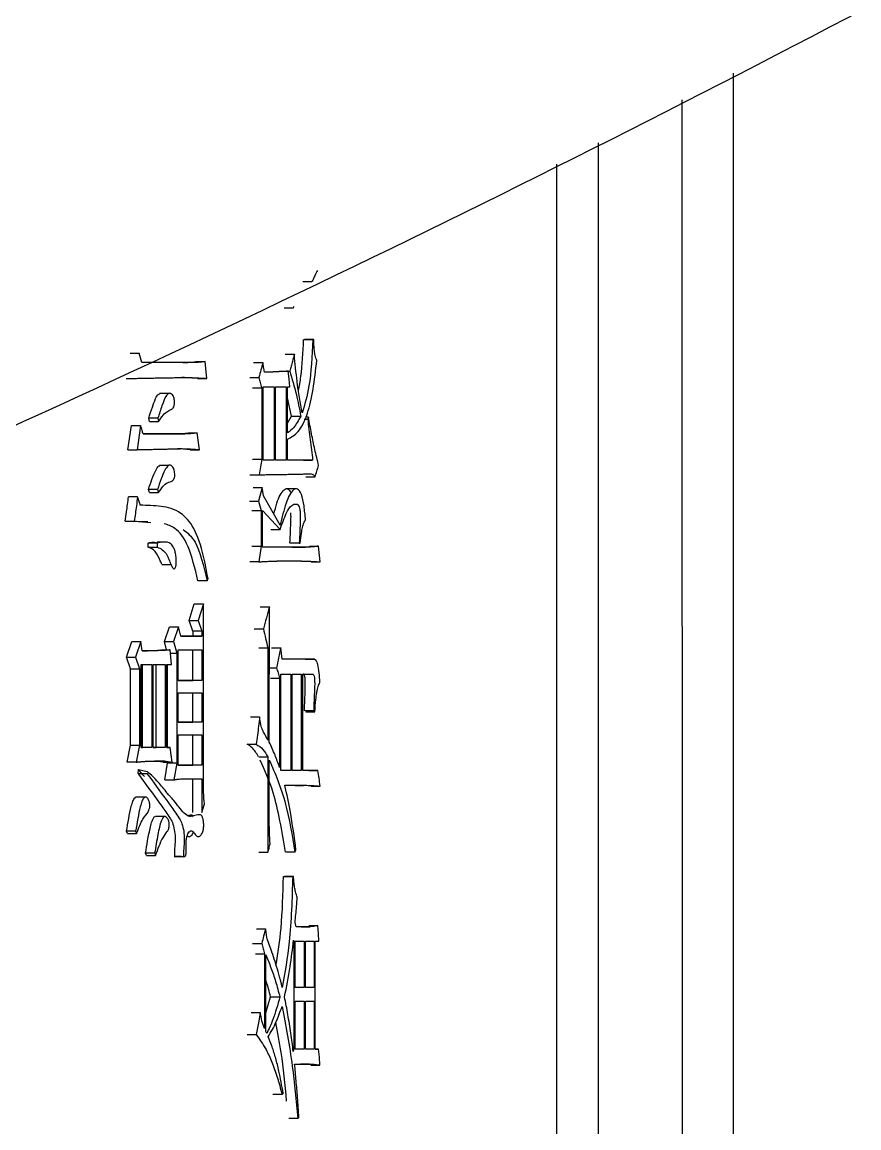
# Model space of a CAD drawing. Header units: millimetres. Extents: x 2085 to 4229, y 754 to 2271.
# Drawn here: x 3141.74 to 3150.38, y 990.78 to 1002.19 of the extents above; entities that cross this region are included whole.
import ezdxf

# ---------------------------------------------------------------- set-up
doc = ezdxf.new("R2010")
doc.units = ezdxf.units.MM

msp = doc.modelspace()

# ---------------------------------------------------------------- linework, layer by layer
at = {"color": 7, "linetype": 'Continuous', "lineweight": 25}
for p, q in [((3149.087, 972.357), (3149.087, 1001.663)), ((3148.555, 1001.389), (3148.557, 972.652)), ((3147.69, 1000.945), (3147.693, 972.653)), ((3147.264, 973.826), (3147.265, 1000.726)), ((3144.735, 999.51), (3144.642, 999.51)), ((3144.543, 999.239), (3144.551, 999.261)), ((3144.653, 998.915), (3144.746, 998.915)), ((3144.754, 998.915), (3144.661, 998.915)), ((3144.754, 998.915), (3144.746, 998.915)), ((3142.86, 998.774), (3142.953, 998.774)), ((3142.981, 998.677), (3142.953, 998.774)), ((3144.46, 998.763), (3144.554, 998.763)), ((3143.498, 998.677), (3142.981, 998.677)), ((3143.498, 998.677), (3143.404, 998.677)), ((3143.537, 998.688), (3143.632, 998.688)), ((3143.65, 998.515), (3143.632, 998.688)), ((3144.134, 998.677), (3144.229, 998.677)), ((3142.819, 998.515), (3142.913, 998.515)), ((3143.556, 998.515), (3143.65, 998.515)), ((3144.093, 998.525), (3144.188, 998.525)), ((3144.396, 998.59), (3144.49, 998.59)), ((3144.122, 998.417), (3144.217, 998.417)), ((3144.217, 998.417), (3144.217, 997.682)), ((3144.232, 997.671), (3144.232, 998.428)), ((3144.232, 998.428), (3144.345, 998.428)), ((3144.345, 998.428), (3144.345, 997.671)), ((3144.359, 997.671), (3144.359, 998.428)), ((3144.359, 998.428), (3144.47, 998.428)), ((3144.47, 998.428), (3144.47, 997.671)), ((3144.484, 998.428), (3144.509, 998.428)), ((3144.484, 997.952), (3144.484, 998.428)), ((3143.258, 998.359), (3143.163, 998.359)), ((3144.524, 998.125), (3144.484, 998.314)), ((3142.836, 997.779), (3142.873, 998.028)), ((3142.873, 998.028), (3142.967, 998.028)), ((3142.967, 998.028), (3142.93, 997.779)), ((3143.145, 998.104), (3143.051, 998.104)), ((3143.058, 998.071), (3143.051, 998.104)), ((3143.058, 998.071), (3143.152, 998.071)), ((3143.145, 998.104), (3143.152, 998.071)), ((3144.484, 998.054), (3144.524, 998.125)), ((3144.527, 998.125), (3144.62, 998.125)), ((3144.657, 998.093), (3144.692, 998.093)), ((3144.7, 998.114), (3144.669, 998.114)), ((3144.7, 998.114), (3144.692, 998.093)), ((3143.424, 997.941), (3142.994, 997.941)), ((3142.994, 997.941), (3143.33, 997.941)), ((3143.33, 997.941), (3143.424, 997.941)), ((3143.458, 997.952), (3143.552, 997.952)), ((3143.575, 997.779), (3143.552, 997.952)), ((3144.484, 997.671), (3144.484, 997.887)), ((3142.836, 997.779), (3142.93, 997.779)), ((3143.48, 997.779), (3143.575, 997.779)), ((3144.122, 997.682), (3144.217, 997.682)), ((3143.258, 997.616), (3143.163, 997.616)), ((3144.345, 997.671), (3144.232, 997.671)), ((3144.345, 997.671), (3144.25, 997.671)), ((3144.47, 997.671), (3144.359, 997.671)), ((3144.47, 997.671), (3144.376, 997.671)), ((3144.743, 997.671), (3144.484, 997.671)), ((3144.65, 997.671), (3144.743, 997.671)), ((3144.096, 997.519), (3144.191, 997.519)), ((3144.674, 997.498), (3144.768, 997.498)), ((3143.142, 997.368), (3143.048, 997.368)), ((3143.058, 997.336), (3143.048, 997.368)), ((3143.142, 997.368), (3143.152, 997.336)), ((3144.128, 997.39), (3144.223, 997.39)), ((3144.223, 997.39), (3144.185, 997.249)), ((3144.237, 997.303), (3144.223, 997.39)), ((3144.565, 997.375), (3144.471, 997.375)), ((3142.936, 997.292), (3142.843, 997.292)), ((3144.09, 997.249), (3144.185, 997.249)), ((3144.185, 997.249), (3144.211, 997.152)), ((3144.407, 997), (3144.237, 997.303)), ((3144.211, 997.152), (3144.211, 996.784)), ((3144.226, 997.152), (3144.407, 996.957)), ((3144.226, 996.773), (3144.226, 997.152)), ((3142.809, 997.043), (3142.902, 997.043)), ((3143.041, 997.036), (3142.809, 997.043)), ((3142.902, 997.043), (3143.074, 997.028)), ((3144.313, 996.957), (3144.407, 996.957)), ((3143.138, 996.816), (3143.044, 996.816)), ((3143.044, 996.773), (3143.044, 996.816)), ((3143.044, 996.773), (3143.138, 996.773)), ((3143.185, 996.823), (3143.137, 996.823)), ((3143.138, 996.816), (3143.138, 996.773)), ((3143.232, 996.823), (3143.203, 996.823)), ((3144.211, 996.784), (3144.188, 996.622)), ((3144.67, 996.773), (3144.226, 996.773)), ((3144.604, 996.816), (3144.51, 996.816)), ((3144.528, 996.773), (3144.574, 996.773)), ((3144.576, 996.773), (3144.67, 996.773)), ((3144.604, 996.816), (3144.615, 996.816)), ((3144.712, 996.784), (3144.805, 996.784)), ((3144.821, 996.622), (3144.805, 996.784)), ((3143.185, 996.595), (3143.281, 996.595)), ((3144.188, 996.622), (3144.093, 996.622)), ((3144.728, 996.622), (3144.821, 996.622)), ((3143.654, 996.427), (3143.559, 996.427)), ((3143.467, 996.016), (3143.521, 996.189)), ((3143.521, 996.189), (3143.616, 996.189)), ((3143.616, 996.189), (3143.562, 996.016)), ((3143.616, 994.339), (3143.616, 996.189)), ((3144.201, 996.156), (3144.296, 996.156)), ((3144.295, 994.761), (3144.296, 996.156)), ((3143.467, 996.016), (3143.562, 996.016)), ((3143.505, 995.908), (3143.467, 996.016)), ((3143.562, 996.016), (3143.6, 995.908)), ((3143.213, 995.799), (3143.265, 995.951)), ((3143.265, 995.951), (3143.359, 995.951)), ((3143.359, 995.951), (3143.307, 995.799)), ((3143.382, 995.854), (3143.359, 995.951)), ((3143.6, 995.908), (3143.505, 995.908)), ((3143.505, 995.908), (3143.505, 995.854)), ((3143.505, 995.854), (3143.6, 995.854)), ((3143.6, 995.908), (3143.6, 995.854)), ((3144.14, 995.929), (3144.234, 995.929)), ((3142.822, 995.637), (3142.877, 995.799)), ((3142.877, 995.799), (3142.97, 995.799)), ((3142.97, 995.799), (3142.916, 995.637)), ((3142.984, 995.702), (3142.97, 995.799)), ((3143.213, 995.799), (3143.307, 995.799)), ((3143.236, 995.713), (3143.213, 995.799)), ((3143.307, 995.799), (3143.34, 995.68)), ((3142.822, 995.637), (3142.916, 995.637)), ((3142.863, 995.518), (3142.822, 995.637)), ((3142.916, 995.637), (3142.957, 995.518)), ((3143.177, 995.713), (3143.271, 995.713)), ((3143.287, 995.561), (3143.271, 995.713)), ((3143.274, 995.68), (3143.34, 995.68)), ((3143.34, 995.68), (3143.34, 994.545)), ((3143.356, 995.399), (3143.356, 995.713)), ((3143.356, 995.713), (3143.6, 995.713)), ((3143.505, 995.399), (3143.505, 995.713)), ((3143.6, 995.713), (3143.6, 995.399)), ((3144.187, 995.735), (3144.281, 995.735)), ((3144.281, 995.735), (3144.281, 994.783)), ((3144.319, 995.735), (3144.413, 995.735)), ((3142.863, 995.518), (3142.957, 995.518)), ((3142.863, 994.729), (3142.863, 995.518)), ((3142.957, 995.518), (3142.957, 994.729)), ((3142.974, 994.707), (3142.974, 995.561)), ((3142.974, 995.561), (3143.082, 995.561)), ((3142.988, 994.707), (3142.988, 995.561)), ((3143.082, 995.561), (3143.082, 994.707)), ((3143.098, 994.707), (3143.098, 995.561)), ((3143.098, 995.561), (3143.221, 995.561)), ((3143.127, 994.707), (3143.127, 995.561)), ((3143.221, 995.561), (3143.221, 994.707)), ((3143.238, 995.561), (3143.287, 995.561)), ((3143.238, 994.707), (3143.238, 995.561)), ((3143.245, 994.707), (3143.245, 995.561)), ((3144.296, 995.529), (3144.37, 995.529)), ((3144.759, 995.616), (3144.43, 995.616)), ((3144.666, 995.616), (3144.759, 995.616)), ((3143.6, 995.399), (3143.356, 995.399)), ((3143.356, 995.399), (3143.505, 995.399)), ((3143.6, 995.399), (3143.505, 995.399)), ((3144.308, 995.421), (3144.402, 995.421)), ((3144.402, 995.421), (3144.402, 994.501)), ((3144.416, 994.469), (3144.416, 995.464)), ((3144.416, 995.464), (3144.518, 995.464)), ((3144.518, 995.464), (3144.518, 994.469)), ((3144.532, 994.469), (3144.532, 995.464)), ((3144.532, 995.464), (3144.626, 995.464)), ((3144.626, 995.464), (3144.626, 994.469)), ((3144.64, 995.464), (3144.741, 995.464)), ((3144.64, 994.469), (3144.64, 995.464)), ((3144.644, 995.464), (3144.741, 995.464)), ((3143.356, 994.967), (3143.356, 995.269)), ((3143.356, 995.269), (3143.6, 995.269)), ((3143.505, 994.967), (3143.505, 995.269)), ((3143.6, 995.269), (3143.6, 994.967)), ((3144.754, 995.086), (3144.661, 995.086)), ((3144.671, 995.075), (3144.765, 995.075)), ((3144.754, 995.086), (3144.765, 995.075)), ((3143.6, 994.967), (3143.356, 994.967)), ((3143.356, 994.967), (3143.505, 994.967)), ((3143.6, 994.967), (3143.505, 994.967)), ((3144.102, 995.021), (3144.196, 995.021)), ((3143.356, 994.523), (3143.356, 994.837)), ((3143.356, 994.837), (3143.6, 994.837)), ((3143.505, 994.523), (3143.505, 994.837)), ((3143.6, 994.837), (3143.6, 994.523)), ((3142.829, 994.555), (3142.863, 994.729)), ((3142.863, 994.729), (3142.957, 994.729)), ((3142.957, 994.729), (3142.923, 994.555)), ((3144.066, 994.739), (3144.161, 994.739)), ((3143.082, 994.707), (3142.974, 994.707)), ((3142.974, 994.707), (3142.988, 994.707)), ((3143.082, 994.707), (3142.988, 994.707)), ((3143.221, 994.707), (3143.098, 994.707)), ((3143.098, 994.707), (3143.127, 994.707)), ((3143.221, 994.707), (3143.127, 994.707)), ((3143.274, 994.707), (3143.238, 994.707)), ((3143.238, 994.707), (3143.274, 994.707)), ((3143.294, 994.555), (3143.274, 994.707)), ((3144.187, 994.61), (3144.281, 994.61)), ((3144.281, 994.61), (3144.281, 993.625)), ((3142.923, 994.555), (3142.829, 994.555)), ((3143.137, 994.566), (3143.231, 994.566)), ((3143.2, 994.555), (3143.294, 994.555)), ((3143.216, 994.372), (3143.245, 994.545)), ((3143.231, 994.566), (3143.294, 994.555)), ((3143.245, 994.545), (3143.245, 994.555)), ((3143.34, 994.545), (3143.245, 994.545)), ((3143.34, 994.545), (3143.31, 994.372)), ((3143.6, 994.523), (3143.356, 994.523)), ((3143.356, 994.523), (3143.505, 994.523)), ((3143.6, 994.523), (3143.505, 994.523)), ((3144.295, 993.928), (3144.295, 994.577)), ((3142.941, 994.436), (3142.944, 994.48)), ((3142.944, 994.48), (3143.036, 994.458)), ((3143.216, 994.372), (3143.31, 994.372)), ((3143.505, 994.036), (3143.505, 994.382)), ((3143.6, 994.382), (3143.6, 994.036)), ((3144.518, 994.469), (3144.416, 994.469)), ((3144.518, 994.469), (3144.424, 994.469)), ((3144.626, 994.469), (3144.532, 994.469)), ((3144.626, 994.469), (3144.532, 994.469)), ((3144.797, 994.469), (3144.64, 994.469)), ((3144.704, 994.469), (3144.797, 994.469)), ((3144.728, 994.307), (3144.821, 994.307)), ((3143.01, 994.193), (3142.916, 994.193)), ((3143.6, 994.036), (3143.625, 994.123)), ((3143.215, 993.994), (3143.12, 993.994)), ((3142.832, 993.82), (3142.822, 993.842)), ((3142.832, 993.82), (3142.926, 993.82)), ((3142.916, 993.842), (3142.926, 993.82)), ((3143.112, 993.614), (3143.018, 993.614)), ((3143.028, 993.593), (3143.122, 993.593)), ((3143.388, 993.582), (3143.323, 993.582)), ((3144.187, 993.625), (3144.281, 993.625)), ((3144.559, 993.625), (3144.466, 993.625)), ((3144.559, 993.625), (3144.571, 993.647)), ((3144.443, 993.376), (3144.537, 993.376)), ((3144.545, 993.376), (3144.452, 993.376)), ((3144.545, 993.376), (3144.537, 993.376)), ((3144.573, 992.857), (3144.562, 992.9)), ((3144.163, 992.836), (3144.258, 992.836)), ((3144.716, 992.857), (3144.573, 992.857)), ((3144.623, 992.857), (3144.716, 992.857)), ((3144.704, 992.868), (3144.797, 992.868)), ((3144.122, 992.684), (3144.217, 992.684)), ((3144.548, 992.684), (3144.548, 991.602)), ((3144.562, 992.23), (3144.562, 992.706)), ((3144.562, 992.706), (3144.656, 992.706)), ((3144.656, 992.706), (3144.656, 992.23)), ((3144.67, 992.23), (3144.67, 992.706)), ((3144.67, 992.706), (3144.757, 992.706)), ((3144.757, 992.706), (3144.757, 992.23)), ((3144.77, 992.706), (3144.808, 992.706)), ((3144.77, 991.592), (3144.77, 992.706)), ((3144.152, 992.576), (3144.246, 992.576)), ((3144.246, 992.576), (3144.246, 991.808)), ((3144.261, 991.775), (3144.261, 992.565)), ((3144.656, 992.23), (3144.562, 992.23)), ((3144.656, 992.23), (3144.562, 992.23)), ((3144.757, 992.23), (3144.67, 992.23)), ((3144.757, 992.23), (3144.67, 992.23)), ((3144.261, 991.969), (3144.309, 992.132)), ((3144.31, 992.132), (3144.405, 992.132)), ((3144.562, 991.592), (3144.562, 992.089)), ((3144.562, 992.089), (3144.656, 992.089)), ((3144.656, 992.089), (3144.656, 991.592)), ((3144.67, 991.592), (3144.67, 992.089)), ((3144.67, 992.089), (3144.757, 992.089)), ((3144.757, 992.089), (3144.757, 991.592)), ((3144.108, 991.97), (3144.202, 991.97)), ((3144.269, 991.754), (3144.261, 991.775)), ((3144.548, 991.602), (3144.538, 991.602)), ((3144.548, 991.602), (3144.543, 991.57)), ((3144.656, 991.592), (3144.562, 991.592)), ((3144.656, 991.592), (3144.562, 991.592)), ((3144.757, 991.592), (3144.67, 991.592)), ((3144.757, 991.592), (3144.67, 991.592)), ((3144.805, 991.592), (3144.77, 991.592)), ((3144.77, 991.592), (3144.805, 991.592)), ((3144.557, 991.44), (3144.711, 991.44)), ((3144.711, 991.44), (3144.617, 991.44)), ((3144.725, 991.429), (3144.818, 991.429)), ((3144.427, 991.126), (3144.333, 991.126)), ((3144.427, 991.126), (3144.439, 991.137)), ((3144.59, 990.878), (3144.601, 990.888))]:
    msp.add_line(p, q, dxfattribs=at)
at = {"color": 7, "linetype": 'Continuous', "lineweight": 25, "flags": 128}
for points in [[(3144.543, 999.239), (3144.508, 999.239), (3144.477, 999.239), (3144.449, 999.239)], [(3144.412, 998.59), (3144.459, 998.59), (3144.506, 998.59)], [(3144.509, 998.428), (3144.499, 998.509), (3144.49, 998.59)], [(3143.058, 997.336), (3143.099, 997.336), (3143.125, 997.336), (3143.152, 997.336)], [(3144.116, 997.152), (3144.163, 997.152), (3144.211, 997.152)], [(3144.116, 996.784), (3144.163, 996.784), (3144.211, 996.784)], [(3143.654, 996.427), (3143.658, 996.438), (3143.663, 996.448)], [(3144.43, 995.616), (3144.422, 995.675), (3144.413, 995.735)], [(3142.941, 994.436), (3142.983, 994.436), (3143.009, 994.436), (3143.035, 994.436)], [(3142.916, 993.842), (3142.881, 993.842), (3142.852, 993.842), (3142.822, 993.842)], [(3143.028, 993.593), (3143.025, 993.598), (3143.023, 993.604), (3143.018, 993.614)], [(3143.112, 993.614), (3143.114, 993.609), (3143.118, 993.601), (3143.122, 993.593)], [(3144.275, 992.727), (3144.268, 992.771), (3144.263, 992.803), (3144.258, 992.836)], [(3144.808, 992.706), (3144.802, 992.787), (3144.797, 992.868)], [(3144.545, 992.717), (3144.547, 992.7), (3144.548, 992.684)], [(3144.217, 991.884), (3144.21, 991.927), (3144.202, 991.97)], [(3144.066, 991.743), (3144.09, 991.743), (3144.114, 991.743), (3144.161, 991.743)], [(3144.818, 991.429), (3144.812, 991.51), (3144.805, 991.592)], [(3144.59, 990.878), (3144.551, 990.878), (3144.522, 990.878), (3144.496, 990.878)]]:
    msp.add_lwpolyline(points, dxfattribs=at)
at = {"color": 7, "linetype": 'Continuous', "lineweight": 25}
for points, knots in [([(3070.654, 982.719), (3073.215, 982.744), (3076.795, 982.779), (3082.064, 983.057), (3086.529, 983.393), (3091.845, 983.958), (3097.414, 984.732), (3103.227, 985.742), (3109.199, 986.998), (3115.275, 988.508), (3121.413, 990.279), (3127.578, 992.313), (3133.741, 994.613), (3139.878, 997.178), (3145.966, 1000.008), (3151.986, 1003.102), (3157.919, 1006.457), (3163.748, 1010.069), (3169.457, 1013.935), (3175.033, 1018.049), (3180.46, 1022.406), (3185.726, 1027), (3190.817, 1031.825), (3195.722, 1036.872), (3200.429, 1042.135), (3204.927, 1047.605), (3209.205, 1053.273), (3213.254, 1059.131), (3217.063, 1065.167), (3220.625, 1071.373), (3223.93, 1077.738), (3226.971, 1084.25), (3229.74, 1090.9), (3232.231, 1097.674), (3234.436, 1104.562), (3236.351, 1111.55), (3237.969, 1118.628), (3239.287, 1125.782), (3240.3, 1132.999), (3241.004, 1140.266), (3241.397, 1147.57), (3241.476, 1154.898), (3241.239, 1162.236), (3240.685, 1169.571), (3239.813, 1176.888), (3238.623, 1184.175), (3237.114, 1191.418), (3235.289, 1198.603), (3233.149, 1205.715), (3230.695, 1212.743), (3227.93, 1219.672), (3224.858, 1226.488), (3221.48, 1233.179), (3217.803, 1239.73), (3213.829, 1246.13), (3209.564, 1252.366), (3205.013, 1258.424), (3200.181, 1264.292), (3195.074, 1269.959), (3189.697, 1275.411), (3184.251, 1280.459), (3178.777, 1285.111), (3173.319, 1289.38), (3167.694, 1293.423), (3161.913, 1297.231), (3155.985, 1300.799), (3149.923, 1304.121), (3143.737, 1307.192), (3137.44, 1310.005), (3131.047, 1312.557), (3124.572, 1314.843), (3118.034, 1316.859), (3111.459, 1318.602), (3104.886, 1320.067), (3098.392, 1321.248), (3092.103, 1322.145), (3086.579, 1322.729), (3081.696, 1323.096), (3076.872, 1323.336), (3070.898, 1323.453), (3065.381, 1323.343), (3060.112, 1323.071), (3055.647, 1322.734), (3050.331, 1322.169), (3044.762, 1321.395), (3038.949, 1320.385), (3032.978, 1319.129), (3026.901, 1317.619), (3020.764, 1315.848), (3014.598, 1313.814), (3008.435, 1311.514), (3002.298, 1308.949), (2996.21, 1306.119), (2990.19, 1303.025), (2984.258, 1299.67), (2978.428, 1296.058), (2972.719, 1292.192), (2967.143, 1288.078), (2961.716, 1283.721), (2956.45, 1279.127), (2951.359, 1274.302), (2946.454, 1269.255), (2941.747, 1263.992), (2937.249, 1258.522), (2932.971, 1252.854), (2928.922, 1246.996), (2925.113, 1240.96), (2921.551, 1234.754), (2918.246, 1228.389), (2915.203, 1221.877), (2912.442, 1215.226), (2910.104, 1208.944), (2908.826, 1204.838), (2908.263, 1203.03)], [0, 0, 0, 0, 0.010207, 0.014274, 0.021037, 0.028056, 0.035587, 0.043451, 0.051578, 0.059911, 0.06841, 0.077044, 0.085791, 0.094634, 0.103558, 0.112554, 0.121612, 0.130726, 0.13989, 0.149098, 0.158347, 0.167633, 0.176954, 0.186306, 0.195688, 0.205098, 0.214535, 0.223996, 0.233481, 0.242989, 0.252518, 0.262068, 0.271639, 0.281229, 0.290838, 0.300466, 0.310113, 0.319778, 0.329461, 0.339162, 0.348881, 0.358618, 0.368373, 0.378146, 0.387938, 0.397748, 0.407578, 0.417427, 0.427296, 0.437185, 0.447097, 0.457031, 0.466988, 0.47697, 0.486979, 0.497016, 0.507082, 0.517181, 0.527315, 0.537488, 0.547704, 0.556915, 0.566123, 0.575327, 0.584526, 0.593719, 0.602905, 0.612082, 0.621247, 0.630396, 0.639524, 0.64862, 0.657668, 0.666638, 0.675463, 0.683979, 0.691963, 0.697606, 0.703501, 0.71122, 0.721427, 0.725494, 0.732257, 0.739276, 0.746807, 0.754671, 0.762798, 0.771131, 0.77963, 0.788264, 0.797011, 0.805853, 0.814778, 0.823774, 0.832832, 0.841946, 0.85111, 0.860318, 0.869567, 0.878853, 0.888174, 0.897526, 0.906908, 0.916318, 0.925755, 0.935216, 0.944701, 0.954208, 0.963738, 0.973288, 0.982858, 0.992449, 1, 1, 1, 1]), ([(3144.792, 999.629), (3144.784, 999.612), (3144.77, 999.584), (3144.752, 999.544), (3144.741, 999.521), (3144.735, 999.51)], [0, 0, 0, 0, 0.425168, 0.712584, 1, 1, 1, 1]), ([(3144.598, 998.388), (3144.606, 998.435), (3144.635, 998.595), (3144.644, 998.783), (3144.65, 998.915)], [0, 0, 0, 0, 0.299589, 1, 1, 1, 1]), ([(3144.746, 998.915), (3144.737, 998.745), (3144.722, 998.448), (3144.661, 998.245), (3144.634, 998.158)], [0, 0, 0, 0, 0.5699995, 1, 1, 1, 1]), ([(3144.786, 998.699), (3144.78, 998.715), (3144.769, 998.741), (3144.76, 998.801), (3144.756, 998.857), (3144.755, 998.895), (3144.754, 998.915)], [0, 0, 0, 0, 0.327601, 0.548377, 0.773257, 1, 1, 1, 1]), ([(3144.554, 998.763), (3144.547, 998.739), (3144.536, 998.698), (3144.52, 998.64), (3144.511, 998.607), (3144.506, 998.59)], [0, 0, 0, 0, 0.420833, 0.71041, 1, 1, 1, 1]), ([(3144.634, 998.158), (3144.616, 998.264), (3144.582, 998.455), (3144.563, 998.669), (3144.554, 998.763)], [0, 0, 0, 0, 0.5581675, 1, 1, 1, 1]), ([(3143.404, 998.677), (3143.427, 998.678), (3143.461, 998.679), (3143.505, 998.683), (3143.526, 998.686), (3143.537, 998.688)], [0, 0, 0, 0, 0.523499, 0.761739, 1, 1, 1, 1]), ([(3143.632, 998.688), (3143.62, 998.686), (3143.597, 998.683), (3143.552, 998.679), (3143.519, 998.678), (3143.498, 998.677)], [0, 0, 0, 0, 0.2614203, 0.5228455, 1, 1, 1, 1]), ([(3144.229, 998.677), (3144.222, 998.652), (3144.208, 998.601), (3144.195, 998.551), (3144.188, 998.525)], [0, 0, 0, 0, 0.499999, 1, 1, 1, 1]), ([(3144.246, 998.58), (3144.243, 998.596), (3144.237, 998.628), (3144.232, 998.661), (3144.229, 998.677)], [0, 0, 0, 0, 0.4999992, 1, 1, 1, 1]), ([(3144.484, 997.887), (3144.521, 997.907), (3144.595, 997.947), (3144.689, 998.121), (3144.751, 998.397), (3144.775, 998.597), (3144.786, 998.699)], [0, 0, 0, 0, 0.271409, 0.54611, 0.770558, 1, 1, 1, 1]), ([(3142.913, 998.515), (3142.931, 998.515), (3142.967, 998.516), (3143.022, 998.517), (3143.076, 998.518), (3143.13, 998.519), (3143.201, 998.52), (3143.272, 998.521), (3143.342, 998.523), (3143.386, 998.524), (3143.416, 998.525), (3143.438, 998.525), (3143.451, 998.525), (3143.459, 998.525)], [0, 0, 0, 0, 0.097575, 0.19515, 0.292725, 0.390299, 0.487874, 0.683024, 0.780599, 0.878174, 0.926961, 0.951355, 1, 1, 1, 1]), ([(3143.556, 998.515), (3143.529, 998.516), (3143.485, 998.519), (3143.43, 998.522), (3143.401, 998.523), (3143.391, 998.524)], [0, 0, 0, 0, 0.484055, 0.821174, 1, 1, 1, 1]), ([(3143.459, 998.525), (3143.486, 998.524), (3143.532, 998.521), (3143.595, 998.518), (3143.632, 998.516), (3143.65, 998.515)], [0, 0, 0, 0, 0.417352, 0.7086751, 1, 1, 1, 1]), ([(3144.188, 998.525), (3144.193, 998.507), (3144.202, 998.471), (3144.212, 998.435), (3144.217, 998.417)], [0, 0, 0, 0, 0.500001, 1, 1, 1, 1]), ([(3144.49, 998.59), (3144.441, 998.586), (3144.391, 998.582), (3144.34, 998.581), (3144.336, 998.581), (3144.332, 998.58), (3144.328, 998.58), (3144.325, 998.58), (3144.321, 998.58), (3144.317, 998.58), (3144.313, 998.58), (3144.31, 998.58), (3144.306, 998.58), (3144.302, 998.58), (3144.298, 998.58), (3144.294, 998.58), (3144.29, 998.58), (3144.286, 998.58), (3144.283, 998.58), (3144.279, 998.58), (3144.275, 998.58), (3144.272, 998.58), (3144.27, 998.58), (3144.268, 998.58), (3144.266, 998.58), (3144.264, 998.58), (3144.262, 998.58), (3144.26, 998.58), (3144.258, 998.58), (3144.257, 998.58), (3144.255, 998.58), (3144.253, 998.58), (3144.251, 998.58), (3144.249, 998.58), (3144.247, 998.58), (3144.246, 998.58)], [0, 0, 0, 0, 0.606141, 0.618449, 0.630757, 0.655373, 0.667681, 0.679989, 0.692297, 0.716913, 0.729221, 0.741529, 0.753837, 0.778453, 0.790761, 0.803069, 0.827685, 0.839993, 0.852301, 0.864609, 0.889225, 0.895379, 0.901533, 0.913842, 0.919996, 0.92615, 0.932304, 0.944612, 0.950766, 0.95692, 0.963074, 0.975382, 0.981536, 0.98769, 1, 1, 1, 1]), ([(3144.506, 998.59), (3144.53, 998.512), (3144.573, 998.37), (3144.606, 998.201), (3144.62, 998.125)], [0, 0, 0, 0, 0.556475, 1, 1, 1, 1]), ([(3143.152, 998.071), (3143.168, 998.094), (3143.198, 998.137), (3143.244, 998.179), (3143.281, 998.189), (3143.305, 998.209), (3143.313, 998.232), (3143.316, 998.25), (3143.317, 998.273), (3143.315, 998.299), (3143.31, 998.321), (3143.301, 998.342), (3143.284, 998.358), (3143.26, 998.365), (3143.223, 998.333), (3143.187, 998.232), (3143.159, 998.147), (3143.145, 998.104)], [0, 0, 0, 0, 0.1332879, 0.244453, 0.3554057, 0.4113373, 0.4265667, 0.441924, 0.4602398, 0.4832328, 0.5062844, 0.5267635, 0.567645, 0.6361532, 0.7048683, 0.8490662, 1, 1, 1, 1]), ([(3143.051, 998.104), (3143.063, 998.143), (3143.086, 998.214), (3143.118, 998.297), (3143.143, 998.351), (3143.159, 998.354), (3143.164, 998.355)], [0, 0, 0, 0, 0.373661, 0.687342, 0.895002, 1, 1, 1, 1]), ([(3142.994, 997.941), (3142.99, 997.954), (3142.984, 997.974), (3142.975, 998.003), (3142.97, 998.02), (3142.967, 998.028)], [0, 0, 0, 0, 0.428366, 0.714182, 1, 1, 1, 1]), ([(3144.62, 998.125), (3144.596, 998.081), (3144.553, 998.001), (3144.505, 997.967), (3144.484, 997.952)], [0, 0, 0, 0, 0.561781, 1, 1, 1, 1]), ([(3144.692, 998.093), (3144.7, 998.022), (3144.718, 997.882), (3144.735, 997.741), (3144.743, 997.671)], [0, 0, 0, 0, 0.5, 1, 1, 1, 1]), ([(3144.805, 997.617), (3144.792, 997.671), (3144.766, 997.776), (3144.731, 997.943), (3144.71, 998.057), (3144.7, 998.114)], [0, 0, 0, 0, 0.347854, 0.67337, 1, 1, 1, 1]), ([(3143.33, 997.941), (3143.341, 997.942), (3143.364, 997.942), (3143.407, 997.945), (3143.438, 997.949), (3143.458, 997.952)], [0, 0, 0, 0, 0.267376, 0.53476, 1, 1, 1, 1]), ([(3143.552, 997.952), (3143.541, 997.95), (3143.518, 997.947), (3143.476, 997.943), (3143.444, 997.942), (3143.424, 997.941)], [0, 0, 0, 0, 0.267045, 0.534097, 1, 1, 1, 1]), ([(3142.93, 997.779), (3142.938, 997.779), (3142.956, 997.78), (3142.982, 997.78), (3143.008, 997.781), (3143.043, 997.782), (3143.086, 997.782), (3143.138, 997.784), (3143.189, 997.785), (3143.24, 997.786), (3143.282, 997.787), (3143.321, 997.788), (3143.349, 997.789), (3143.375, 997.789), (3143.388, 997.79), (3143.395, 997.79)], [0, 0, 0, 0, 0.055103, 0.110206, 0.165309, 0.220412, 0.330617, 0.440823, 0.551029, 0.661235, 0.771441, 0.826543, 0.913271, 0.956635, 1, 1, 1, 1]), ([(3143.48, 997.779), (3143.456, 997.781), (3143.414, 997.785), (3143.37, 997.788), (3143.35, 997.789), (3143.347, 997.789)], [0, 0, 0, 0, 0.55266, 0.951825, 1, 1, 1, 1]), ([(3143.395, 997.79), (3143.42, 997.789), (3143.462, 997.788), (3143.522, 997.784), (3143.557, 997.781), (3143.575, 997.779)], [0, 0, 0, 0, 0.408529, 0.704251, 1, 1, 1, 1]), ([(3144.217, 997.682), (3144.213, 997.655), (3144.204, 997.601), (3144.195, 997.546), (3144.191, 997.519)], [0, 0, 0, 0, 0.5, 1, 1, 1, 1]), ([(3143.048, 997.368), (3143.06, 997.403), (3143.083, 997.475), (3143.118, 997.559), (3143.146, 997.607), (3143.16, 997.612), (3143.164, 997.613)], [0, 0, 0, 0, 0.3465962, 0.6953672, 0.9290108, 1, 1, 1, 1]), ([(3143.152, 997.336), (3143.167, 997.358), (3143.197, 997.404), (3143.246, 997.445), (3143.283, 997.447), (3143.306, 997.467), (3143.314, 997.479), (3143.318, 997.495), (3143.32, 997.51), (3143.319, 997.531), (3143.316, 997.556), (3143.31, 997.581), (3143.296, 997.606), (3143.275, 997.623), (3143.246, 997.613), (3143.213, 997.564), (3143.178, 997.476), (3143.154, 997.405), (3143.142, 997.368), (3143.142, 997.368)], [0, 0, 0, 0, 0.122963, 0.247031, 0.370505, 0.395962, 0.421667, 0.433716, 0.445798, 0.461982, 0.485013, 0.50855, 0.540716, 0.603687, 0.664288, 0.751122, 0.871606, 0.999878, 1, 1, 1, 1]), ([(3144.768, 997.498), (3144.774, 997.518), (3144.786, 997.557), (3144.799, 997.597), (3144.805, 997.617)], [0, 0, 0, 0, 0.499999, 1, 1, 1, 1]), ([(3144.191, 997.519), (3144.21, 997.52), (3144.249, 997.521), (3144.306, 997.522), (3144.363, 997.523), (3144.41, 997.524), (3144.456, 997.524), (3144.503, 997.525), (3144.558, 997.526), (3144.604, 997.527), (3144.646, 997.528), (3144.676, 997.529), (3144.705, 997.53), (3144.72, 997.53), (3144.727, 997.53)], [0, 0, 0, 0, 0.104023, 0.208045, 0.312068, 0.416091, 0.468102, 0.572125, 0.676148, 0.78017, 0.832182, 0.916091, 0.958045, 1, 1, 1, 1]), ([(3144.727, 997.53), (3144.735, 997.529), (3144.749, 997.526), (3144.762, 997.506), (3144.768, 997.498)], [0, 0, 0, 0, 0.557581, 1, 1, 1, 1]), ([(3144.343, 997.115), (3144.353, 997.154), (3144.381, 997.268), (3144.434, 997.363), (3144.488, 997.389), (3144.51, 997.35), (3144.518, 997.334)], [0, 0, 0, 0, 0.215613, 0.638466, 0.853974, 1, 1, 1, 1]), ([(3144.67, 997.054), (3144.665, 997.103), (3144.656, 997.2), (3144.63, 997.328), (3144.588, 997.385), (3144.53, 997.367), (3144.464, 997.236), (3144.427, 997.08), (3144.407, 997)], [0, 0, 0, 0, 0.1273113, 0.25064, 0.3763468, 0.5011022, 0.7458194, 1, 1, 1, 1]), ([(3142.809, 997.043), (3142.813, 997.075), (3142.821, 997.132), (3142.832, 997.215), (3142.839, 997.266), (3142.843, 997.292)], [0, 0, 0, 0, 0.377799, 0.688899, 1, 1, 1, 1]), ([(3142.936, 997.292), (3142.932, 997.261), (3142.924, 997.204), (3142.913, 997.121), (3142.906, 997.069), (3142.902, 997.043)], [0, 0, 0, 0, 0.377734, 0.688867, 1, 1, 1, 1]), ([(3142.964, 997.206), (3142.96, 997.218), (3142.953, 997.239), (3142.944, 997.268), (3142.939, 997.284), (3142.936, 997.292)], [0, 0, 0, 0, 0.4325048, 0.7162517, 1, 1, 1, 1]), ([(3143.663, 996.448), (3143.649, 996.526), (3143.612, 996.728), (3143.521, 996.992), (3143.365, 997.158), (3143.178, 997.201), (3143.035, 997.204), (3142.964, 997.206)], [0, 0, 0, 0, 0.112639, 0.292888, 0.474955, 0.735645, 1, 1, 1, 1]), ([(3144.407, 996.957), (3144.428, 997.015), (3144.464, 997.119), (3144.522, 997.209), (3144.564, 997.221), (3144.59, 997.214), (3144.602, 997.191), (3144.611, 997.163), (3144.616, 997.117), (3144.615, 996.998), (3144.609, 996.896), (3144.604, 996.816)], [0, 0, 0, 0, 0.23749, 0.42213, 0.564767, 0.621672, 0.660735, 0.693272, 0.725999, 0.787152, 1, 1, 1, 1]), ([(3144.508, 996.816), (3144.513, 996.897), (3144.518, 996.993), (3144.52, 997.1), (3144.518, 997.123), (3144.518, 997.129)], [0, 0, 0, 0, 0.779722, 0.936775, 1, 1, 1, 1]), ([(3143.559, 996.427), (3143.528, 996.555), (3143.467, 996.806), (3143.335, 996.978), (3143.247, 997.004), (3143.21, 997.015)], [0, 0, 0, 0, 0.372916, 0.733547, 1, 1, 1, 1]), ([(3144.615, 996.816), (3144.619, 996.851), (3144.625, 996.907), (3144.638, 996.977), (3144.652, 997.026), (3144.664, 997.045), (3144.67, 997.054)], [0, 0, 0, 0, 0.348649, 0.570981, 0.788219, 1, 1, 1, 1]), ([(3143.406, 996.955), (3143.449, 996.922), (3143.553, 996.842), (3143.617, 996.58), (3143.654, 996.427)], [0, 0, 0, 0, 0.418252, 1, 1, 1, 1]), ([(3143.044, 996.816), (3143.062, 996.821), (3143.093, 996.829), (3143.124, 996.821), (3143.137, 996.818)], [0, 0, 0, 0, 0.573402, 1, 1, 1, 1]), ([(3143.187, 996.597), (3143.181, 996.608), (3143.159, 996.656), (3143.116, 996.748), (3143.07, 996.764), (3143.044, 996.773)], [0, 0, 0, 0, 0.12447, 0.525331, 1, 1, 1, 1]), ([(3143.138, 996.773), (3143.156, 996.766), (3143.192, 996.753), (3143.245, 996.694), (3143.275, 996.603), (3143.298, 996.558), (3143.309, 996.548), (3143.319, 996.551), (3143.327, 996.563), (3143.332, 996.58), (3143.335, 996.602), (3143.336, 996.637), (3143.332, 996.684), (3143.323, 996.732), (3143.306, 996.776), (3143.264, 996.826), (3143.206, 996.828), (3143.158, 996.82), (3143.138, 996.816)], [0, 0, 0, 0, 0.115518, 0.231634, 0.360314, 0.38877, 0.411137, 0.433609, 0.45467, 0.468652, 0.482629, 0.505933, 0.545458, 0.585905, 0.62732, 0.690876, 0.874624, 1, 1, 1, 1]), ([(3144.805, 996.784), (3144.786, 996.781), (3144.754, 996.776), (3144.709, 996.774), (3144.683, 996.773), (3144.67, 996.773)], [0, 0, 0, 0, 0.427543, 0.713753, 1, 1, 1, 1]), ([(3144.188, 996.622), (3144.191, 996.622), (3144.199, 996.622), (3144.21, 996.623), (3144.224, 996.624), (3144.242, 996.625), (3144.264, 996.626), (3144.286, 996.627), (3144.307, 996.628), (3144.329, 996.629), (3144.35, 996.63), (3144.368, 996.63), (3144.386, 996.631), (3144.403, 996.632), (3144.425, 996.632), (3144.442, 996.632), (3144.456, 996.633), (3144.467, 996.633), (3144.477, 996.633), (3144.488, 996.633), (3144.497, 996.633), (3144.504, 996.633), (3144.509, 996.633), (3144.514, 996.633), (3144.519, 996.633), (3144.524, 996.633), (3144.527, 996.633), (3144.531, 996.633), (3144.535, 996.633), (3144.54, 996.633), (3144.545, 996.632), (3144.551, 996.632), (3144.556, 996.632), (3144.561, 996.632), (3144.568, 996.632), (3144.576, 996.632), (3144.587, 996.632), (3144.597, 996.631), (3144.607, 996.631), (3144.618, 996.631), (3144.628, 996.63), (3144.642, 996.63), (3144.659, 996.629), (3144.679, 996.629), (3144.699, 996.628), (3144.72, 996.627), (3144.737, 996.626), (3144.75, 996.625), (3144.76, 996.625), (3144.77, 996.624), (3144.78, 996.624), (3144.79, 996.623), (3144.8, 996.623), (3144.811, 996.622), (3144.818, 996.622), (3144.821, 996.622)], [0, 0, 0, 0, 0.016501, 0.033002, 0.049503, 0.082504, 0.115506, 0.148508, 0.18151, 0.214512, 0.247513, 0.280515, 0.297016, 0.330018, 0.36302, 0.396021, 0.412522, 0.429023, 0.445524, 0.462025, 0.478526, 0.486776, 0.495027, 0.503277, 0.511528, 0.519778, 0.523903, 0.528029, 0.536279, 0.54453, 0.55278, 0.56103, 0.569281, 0.577531, 0.585782, 0.602283, 0.618784, 0.635284, 0.651785, 0.668286, 0.684787, 0.701288, 0.73429, 0.767292, 0.800293, 0.833295, 0.866297, 0.882798, 0.899299, 0.9158, 0.932301, 0.948801, 0.965302, 0.982651, 1, 1, 1, 1]), ([(3144.296, 996.156), (3144.285, 996.119), (3144.265, 996.043), (3144.245, 995.967), (3144.234, 995.929)], [0, 0, 0, 0, 0.5, 1, 1, 1, 1]), ([(3143.6, 995.854), (3143.568, 995.854), (3143.496, 995.854), (3143.423, 995.854), (3143.382, 995.854)], [0, 0, 0, 0, 0.44202, 1, 1, 1, 1]), ([(3143.382, 995.854), (3143.383, 995.854), (3143.424, 995.854), (3143.465, 995.854), (3143.505, 995.854)], [0, 0, 0, 0, 0.020471, 1, 1, 1, 1]), ([(3144.234, 995.929), (3144.242, 995.897), (3144.258, 995.832), (3144.273, 995.767), (3144.281, 995.735)], [0, 0, 0, 0, 0.500001, 1, 1, 1, 1]), ([(3143.271, 995.713), (3143.269, 995.713), (3143.265, 995.712), (3143.257, 995.712), (3143.248, 995.711), (3143.24, 995.71), (3143.234, 995.709), (3143.23, 995.709), (3143.225, 995.709), (3143.22, 995.708), (3143.216, 995.708), (3143.211, 995.708), (3143.207, 995.707), (3143.197, 995.707), (3143.165, 995.705), (3143.128, 995.704), (3143.095, 995.703), (3143.086, 995.703), (3143.081, 995.703), (3143.077, 995.703), (3143.072, 995.703), (3143.067, 995.703), (3143.063, 995.703), (3143.058, 995.703), (3143.053, 995.703), (3143.048, 995.703), (3143.044, 995.703), (3143.039, 995.703), (3143.034, 995.702), (3143.03, 995.702), (3143.026, 995.702), (3143.023, 995.702), (3143.02, 995.702), (3143.018, 995.702), (3143.016, 995.702), (3143.013, 995.702), (3143.011, 995.702), (3143.009, 995.702), (3143.006, 995.702), (3143.004, 995.702), (3143.001, 995.702), (3142.999, 995.702), (3142.997, 995.702), (3142.994, 995.702), (3142.992, 995.702), (3142.99, 995.702), (3142.987, 995.702), (3142.985, 995.702), (3142.984, 995.702)], [0, 0, 0, 0, 0.016204, 0.048613, 0.081022, 0.11343, 0.129634, 0.145839, 0.162043, 0.178247, 0.194452, 0.210656, 0.22686, 0.243065, 0.307882, 0.567153, 0.631971, 0.648175, 0.664379, 0.680584, 0.696788, 0.712992, 0.729197, 0.745401, 0.761605, 0.777809, 0.794014, 0.810218, 0.826422, 0.842627, 0.858831, 0.866933, 0.875035, 0.883137, 0.89124, 0.899342, 0.907444, 0.915546, 0.923648, 0.93175, 0.939853, 0.947955, 0.956057, 0.964159, 0.972261, 0.980363, 0.988466, 1, 1, 1, 1]), ([(3142.985, 995.703), (3143.003, 995.703), (3143.068, 995.704), (3143.131, 995.709), (3143.177, 995.713)], [0, 0, 0, 0, 0.286199, 1, 1, 1, 1]), ([(3144.413, 995.735), (3144.406, 995.7), (3144.392, 995.632), (3144.377, 995.563), (3144.37, 995.529)], [0, 0, 0, 0, 0.499999, 1, 1, 1, 1]), ([(3144.37, 995.529), (3144.376, 995.511), (3144.386, 995.475), (3144.397, 995.439), (3144.402, 995.421)], [0, 0, 0, 0, 0.500002, 1, 1, 1, 1]), ([(3144.818, 995.378), (3144.814, 995.446), (3144.807, 995.539), (3144.78, 995.608), (3144.766, 995.613), (3144.759, 995.616)], [0, 0, 0, 0, 0.57516, 0.790026, 1, 1, 1, 1]), ([(3144.658, 995.086), (3144.661, 995.158), (3144.665, 995.249), (3144.667, 995.357), (3144.668, 995.404), (3144.663, 995.437), (3144.658, 995.455), (3144.651, 995.463), (3144.647, 995.464), (3144.644, 995.464)], [0, 0, 0, 0, 0.5086791, 0.6355929, 0.7626286, 0.8246529, 0.8841163, 0.9426063, 1, 1, 1, 1]), ([(3144.741, 995.464), (3144.745, 995.463), (3144.751, 995.462), (3144.759, 995.442), (3144.766, 995.391), (3144.76, 995.265), (3144.756, 995.157), (3144.754, 995.086)], [0, 0, 0, 0, 0.100649, 0.162017, 0.226226, 0.489486, 1, 1, 1, 1]), ([(3144.765, 995.075), (3144.768, 995.117), (3144.773, 995.186), (3144.785, 995.274), (3144.799, 995.34), (3144.812, 995.365), (3144.818, 995.378)], [0, 0, 0, 0, 0.348454, 0.571203, 0.789125, 1, 1, 1, 1]), ([(3144.196, 995.021), (3144.193, 994.99), (3144.185, 994.927), (3144.173, 994.833), (3144.165, 994.771), (3144.161, 994.739)], [0, 0, 0, 0, 0.331265, 0.665632, 1, 1, 1, 1]), ([(3144.281, 994.783), (3144.27, 994.804), (3144.252, 994.838), (3144.226, 994.885), (3144.205, 994.938), (3144.199, 994.993), (3144.196, 995.021)], [0, 0, 0, 0, 0.334928, 0.552034, 0.77193, 1, 1, 1, 1]), ([(3144.185, 994.61), (3144.164, 994.645), (3144.126, 994.707), (3144.084, 994.73), (3144.066, 994.739)], [0, 0, 0, 0, 0.562835, 1, 1, 1, 1]), ([(3144.161, 994.739), (3144.185, 994.725), (3144.227, 994.7), (3144.264, 994.637), (3144.281, 994.61)], [0, 0, 0, 0, 0.556867, 1, 1, 1, 1]), ([(3144.402, 994.501), (3144.386, 994.545), (3144.362, 994.613), (3144.326, 994.697), (3144.306, 994.74), (3144.295, 994.761)], [0, 0, 0, 0, 0.460317, 0.729933, 1, 1, 1, 1]), ([(3142.923, 994.555), (3142.924, 994.556), (3142.927, 994.556), (3142.931, 994.556), (3142.935, 994.557), (3142.94, 994.557), (3142.945, 994.557), (3142.95, 994.558), (3142.955, 994.558), (3142.962, 994.559), (3142.97, 994.56), (3142.98, 994.56), (3142.99, 994.561), (3143.009, 994.563), (3143.032, 994.564), (3143.055, 994.565), (3143.067, 994.565), (3143.075, 994.566), (3143.083, 994.566), (3143.093, 994.566), (3143.103, 994.566), (3143.113, 994.567), (3143.122, 994.567), (3143.132, 994.567), (3143.142, 994.567), (3143.151, 994.567), (3143.16, 994.567), (3143.166, 994.567), (3143.171, 994.567), (3143.176, 994.567), (3143.181, 994.567), (3143.185, 994.567), (3143.19, 994.567), (3143.195, 994.567), (3143.2, 994.567), (3143.205, 994.567), (3143.21, 994.567), (3143.214, 994.566), (3143.217, 994.566), (3143.219, 994.566), (3143.222, 994.566), (3143.224, 994.566), (3143.226, 994.566), (3143.229, 994.566), (3143.23, 994.566), (3143.231, 994.566)], [0, 0, 0, 0, 0.015876, 0.023814, 0.03969, 0.055566, 0.071442, 0.087319, 0.103195, 0.119071, 0.150823, 0.182575, 0.214327, 0.246079, 0.373089, 0.436594, 0.468346, 0.484222, 0.515974, 0.547726, 0.579478, 0.611231, 0.642983, 0.674735, 0.706487, 0.738239, 0.769992, 0.785868, 0.801744, 0.81762, 0.833496, 0.849372, 0.865248, 0.881124, 0.897, 0.912877, 0.928753, 0.944629, 0.952567, 0.960505, 0.968443, 0.976381, 0.984319, 0.988288, 1, 1, 1, 1]), ([(3143.023, 994.563), (3143.049, 994.564), (3143.086, 994.566), (3143.136, 994.566), (3143.144, 994.566), (3143.148, 994.566), (3143.148, 994.566), (3143.148, 994.566)], [0, 0, 0, 0, 0.614445, 0.874941, 0.976381, 0.999372, 1, 1, 1, 1]), ([(3143.2, 994.555), (3143.194, 994.556), (3143.183, 994.558), (3143.162, 994.562), (3143.147, 994.565), (3143.137, 994.566)], [0, 0, 0, 0, 0.2713542, 0.5427087, 1, 1, 1, 1]), ([(3144.464, 993.625), (3144.426, 993.845), (3144.36, 994.231), (3144.248, 994.473), (3144.2, 994.577)], [0, 0, 0, 0, 0.567143, 1, 1, 1, 1]), ([(3144.295, 994.577), (3144.356, 994.439), (3144.466, 994.187), (3144.531, 993.799), (3144.559, 993.625)], [0, 0, 0, 0, 0.551948, 1, 1, 1, 1]), ([(3142.941, 994.436), (3142.957, 994.414), (3143.04, 994.302), (3143.149, 994.149), (3143.25, 994.009), (3143.296, 993.935), (3143.316, 993.864), (3143.325, 993.783), (3143.322, 993.7), (3143.315, 993.634), (3143.317, 993.59), (3143.317, 993.576)], [0, 0, 0, 0, 0.102769, 0.513822, 0.691909, 0.752785, 0.814473, 0.868272, 0.914396, 0.973433, 1, 1, 1, 1]), ([(3143.006, 994.406), (3143.004, 994.408), (3142.989, 994.427), (3142.97, 994.449), (3142.951, 994.471), (3142.946, 994.477), (3142.945, 994.479), (3142.944, 994.48), (3142.944, 994.48)], [0, 0, 0, 0, 0.088199, 0.752198, 0.928123, 0.977067, 0.991785, 1, 1, 1, 1]), ([(3143.033, 994.438), (3143.05, 994.416), (3143.132, 994.304), (3143.242, 994.152), (3143.343, 994.01), (3143.389, 993.937), (3143.41, 993.867), (3143.419, 993.785), (3143.417, 993.701), (3143.409, 993.635), (3143.411, 993.59), (3143.412, 993.576)], [0, 0, 0, 0, 0.102395, 0.511938, 0.690628, 0.751585, 0.813368, 0.867382, 0.913423, 0.973554, 1, 1, 1, 1]), ([(3143.418, 993.582), (3143.42, 993.581), (3143.424, 993.58), (3143.43, 993.587), (3143.433, 993.595), (3143.436, 993.606), (3143.439, 993.63), (3143.438, 993.661), (3143.437, 993.688), (3143.436, 993.717), (3143.438, 993.75), (3143.445, 993.788), (3143.456, 993.817), (3143.468, 993.836), (3143.482, 993.846), (3143.501, 993.847), (3143.523, 993.818), (3143.549, 993.783), (3143.577, 993.788), (3143.598, 993.809), (3143.609, 993.836), (3143.614, 993.853), (3143.617, 993.872), (3143.619, 993.893), (3143.619, 993.915), (3143.617, 993.936), (3143.614, 993.956), (3143.61, 993.974), (3143.605, 993.989), (3143.596, 994.005), (3143.552, 994.026), (3143.472, 993.955), (3143.38, 994.071), (3143.316, 994.151), (3143.282, 994.19), (3143.264, 994.21), (3143.254, 994.222), (3143.216, 994.268), (3143.145, 994.359), (3143.074, 994.424), (3143.036, 994.458)], [0, 0, 0, 0, 0.0073787, 0.0150243, 0.0185756, 0.0221542, 0.0301488, 0.0452853, 0.0551706, 0.0606045, 0.0761177, 0.0914291, 0.1062873, 0.1223904, 0.1379565, 0.1534235, 0.1843059, 0.2154784, 0.2469224, 0.2782932, 0.2869385, 0.2948589, 0.3024354, 0.3101004, 0.3179917, 0.3256944, 0.3335974, 0.342062, 0.35006, 0.3577981, 0.3738098, 0.4991891, 0.6241938, 0.686833, 0.7292145, 0.7420731, 0.749377, 0.7648573, 0.8744701, 1, 1, 1, 1]), ([(3143.31, 994.372), (3143.322, 994.374), (3143.341, 994.378), (3143.367, 994.381), (3143.381, 994.382), (3143.388, 994.382)], [0, 0, 0, 0, 0.443386, 0.721661, 1, 1, 1, 1]), ([(3143.388, 994.382), (3143.424, 994.382), (3143.495, 994.382), (3143.565, 994.382), (3143.6, 994.382)], [0, 0, 0, 0, 0.499996, 1, 1, 1, 1]), ([(3143.625, 994.123), (3143.622, 994.163), (3143.616, 994.234), (3143.616, 994.307), (3143.616, 994.339)], [0, 0, 0, 0, 0.558835, 1, 1, 1, 1]), ([(3144.456, 994.318), (3144.465, 994.317), (3144.476, 994.317), (3144.489, 994.317), (3144.495, 994.317), (3144.501, 994.317), (3144.506, 994.317), (3144.512, 994.317), (3144.518, 994.317), (3144.524, 994.317), (3144.529, 994.317), (3144.537, 994.317), (3144.546, 994.317), (3144.558, 994.317), (3144.569, 994.317), (3144.581, 994.317), (3144.592, 994.317), (3144.603, 994.317), (3144.615, 994.316), (3144.626, 994.316), (3144.637, 994.316), (3144.648, 994.316), (3144.66, 994.316), (3144.684, 994.316), (3144.711, 994.315), (3144.738, 994.313), (3144.751, 994.312), (3144.762, 994.312), (3144.771, 994.311), (3144.777, 994.31), (3144.784, 994.31), (3144.79, 994.309), (3144.797, 994.309), (3144.802, 994.308), (3144.808, 994.308), (3144.814, 994.307), (3144.819, 994.307), (3144.821, 994.307)], [0, 0, 0, 0, 0.073851, 0.092313, 0.101545, 0.120007, 0.13847, 0.147702, 0.166164, 0.184627, 0.193858, 0.212321, 0.249246, 0.267709, 0.304634, 0.34156, 0.360022, 0.396948, 0.433873, 0.452336, 0.489261, 0.526187, 0.544649, 0.581575, 0.729279, 0.766204, 0.803129, 0.840055, 0.858517, 0.87698, 0.895443, 0.913906, 0.932368, 0.950831, 0.960062, 0.980031, 1, 1, 1, 1]), ([(3144.571, 993.647), (3144.553, 993.781), (3144.522, 994.02), (3144.476, 994.227), (3144.456, 994.318)], [0, 0, 0, 0, 0.563405, 1, 1, 1, 1]), ([(3144.479, 994.317), (3144.518, 994.316), (3144.578, 994.315), (3144.625, 994.314), (3144.65, 994.313), (3144.648, 994.313), (3144.648, 994.313)], [0, 0, 0, 0, 0.589994, 0.905714, 0.998278, 1, 1, 1, 1]), ([(3142.822, 993.842), (3142.837, 993.93), (3142.855, 994.041), (3142.886, 994.153), (3142.903, 994.187), (3142.914, 994.191), (3142.917, 994.191)], [0, 0, 0, 0, 0.631101, 0.79287, 0.948278, 1, 1, 1, 1]), ([(3142.926, 993.82), (3142.947, 993.875), (3142.983, 993.972), (3143.034, 994.019), (3143.056, 994.067), (3143.061, 994.087), (3143.063, 994.105), (3143.061, 994.124), (3143.057, 994.146), (3143.048, 994.17), (3143.035, 994.191), (3143.019, 994.197), (3143, 994.189), (3142.98, 994.153), (3142.948, 994.04), (3142.93, 993.929), (3142.916, 993.842)], [0, 0, 0, 0, 0.207426, 0.367179, 0.400689, 0.416558, 0.431268, 0.448073, 0.466649, 0.497247, 0.53852, 0.578669, 0.62014, 0.682425, 0.747233, 1, 1, 1, 1]), ([(3143.018, 993.614), (3143.025, 993.658), (3143.04, 993.752), (3143.063, 993.862), (3143.083, 993.943), (3143.1, 993.98), (3143.112, 993.995), (3143.119, 993.993), (3143.12, 993.992)], [0, 0, 0, 0, 0.286836, 0.622371, 0.77209, 0.876707, 0.981619, 1, 1, 1, 1]), ([(3143.122, 993.593), (3143.134, 993.626), (3143.169, 993.728), (3143.215, 993.807), (3143.251, 993.851), (3143.258, 993.868), (3143.262, 993.89), (3143.263, 993.911), (3143.262, 993.932), (3143.258, 993.949), (3143.248, 993.972), (3143.232, 993.989), (3143.213, 993.997), (3143.195, 993.983), (3143.169, 993.927), (3143.143, 993.797), (3143.123, 993.679), (3143.112, 993.614)], [0, 0, 0, 0, 0.118686, 0.359193, 0.382947, 0.402076, 0.42122, 0.441111, 0.455767, 0.470498, 0.490907, 0.5484, 0.590659, 0.633123, 0.67426, 0.821853, 1, 1, 1, 1]), ([(3143.508, 993.991), (3143.507, 993.994), (3143.504, 994.001), (3143.495, 994.009), (3143.485, 994.011), (3143.473, 994.002), (3143.466, 994.003), (3143.463, 994.003)], [0, 0, 0, 0, 0.10465, 0.247836, 0.561594, 0.77082, 1, 1, 1, 1]), ([(3144.304, 993.712), (3144.301, 993.752), (3144.296, 993.823), (3144.296, 993.896), (3144.295, 993.928)], [0, 0, 0, 0, 0.558835, 1, 1, 1, 1]), ([(3143.449, 993.797), (3143.454, 993.793), (3143.467, 993.78), (3143.486, 993.792), (3143.503, 993.809), (3143.509, 993.824), (3143.511, 993.83)], [0, 0, 0, 0, 0.198082, 0.637662, 0.867691, 1, 1, 1, 1]), ([(3144.281, 993.625), (3144.285, 993.64), (3144.293, 993.668), (3144.3, 993.697), (3144.304, 993.712)], [0, 0, 0, 0, 0.5, 1, 1, 1, 1]), ([(3143.412, 993.576), (3143.396, 993.578), (3143.368, 993.582), (3143.337, 993.582), (3143.322, 993.58), (3143.318, 993.578), (3143.317, 993.577), (3143.317, 993.577), (3143.317, 993.577), (3143.317, 993.576)], [0, 0, 0, 0, 0.493604, 0.861876, 0.955662, 0.982084, 0.991539, 0.995796, 1, 1, 1, 1]), ([(3143.323, 993.582), (3143.322, 993.582), (3143.32, 993.582), (3143.318, 993.582), (3143.318, 993.582), (3143.318, 993.582), (3143.318, 993.582), (3143.323, 993.582), (3143.342, 993.582), (3143.364, 993.582), (3143.38, 993.582), (3143.388, 993.582)], [0, 0, 0, 0, 0.129284, 0.19753, 0.205182, 0.20766, 0.209322, 0.209922, 0.474182, 0.743585, 1, 1, 1, 1]), ([(3144.366, 992.463), (3144.385, 992.586), (3144.429, 992.871), (3144.437, 993.194), (3144.441, 993.376)], [0, 0, 0, 0, 0.435329, 1, 1, 1, 1]), ([(3144.537, 993.376), (3144.53, 993.145), (3144.518, 992.735), (3144.457, 992.383), (3144.43, 992.23)], [0, 0, 0, 0, 0.56492, 1, 1, 1, 1]), ([(3144.584, 993.16), (3144.578, 993.178), (3144.567, 993.207), (3144.556, 993.264), (3144.549, 993.318), (3144.547, 993.357), (3144.545, 993.376)], [0, 0, 0, 0, 0.330275, 0.550122, 0.773937, 1, 1, 1, 1]), ([(3144.562, 992.9), (3144.567, 992.955), (3144.575, 993.041), (3144.582, 993.128), (3144.584, 993.16)], [0, 0, 0, 0, 0.632425, 1, 1, 1, 1]), ([(3144.258, 992.836), (3144.251, 992.81), (3144.237, 992.76), (3144.224, 992.709), (3144.217, 992.684)], [0, 0, 0, 0, 0.5, 1, 1, 1, 1]), ([(3144.797, 992.868), (3144.788, 992.866), (3144.77, 992.861), (3144.743, 992.858), (3144.725, 992.858), (3144.716, 992.857)], [0, 0, 0, 0, 0.350188, 0.675022, 1, 1, 1, 1]), ([(3144.217, 992.684), (3144.222, 992.666), (3144.232, 992.63), (3144.241, 992.594), (3144.246, 992.576)], [0, 0, 0, 0, 0.500001, 1, 1, 1, 1]), ([(3144.43, 992.23), (3144.43, 992.232), (3144.429, 992.236), (3144.428, 992.24), (3144.426, 992.245), (3144.425, 992.25), (3144.424, 992.255), (3144.423, 992.258), (3144.422, 992.263), (3144.421, 992.268), (3144.42, 992.272), (3144.419, 992.276), (3144.418, 992.279), (3144.417, 992.284), (3144.415, 992.29), (3144.414, 992.296), (3144.412, 992.304), (3144.405, 992.328), (3144.389, 992.386), (3144.371, 992.446), (3144.347, 992.522), (3144.333, 992.565), (3144.32, 992.601), (3144.318, 992.609), (3144.315, 992.617), (3144.312, 992.625), (3144.31, 992.631), (3144.308, 992.637), (3144.305, 992.645), (3144.302, 992.652), (3144.299, 992.66), (3144.297, 992.666), (3144.295, 992.671), (3144.294, 992.675), (3144.293, 992.679), (3144.291, 992.683), (3144.29, 992.687), (3144.289, 992.69), (3144.287, 992.694), (3144.286, 992.698), (3144.285, 992.702), (3144.283, 992.704), (3144.282, 992.707), (3144.281, 992.711), (3144.28, 992.715), (3144.278, 992.719), (3144.277, 992.723), (3144.276, 992.726), (3144.275, 992.727)], [0, 0, 0, 0, 0.012754, 0.019131, 0.025508, 0.038262, 0.044639, 0.051016, 0.057393, 0.070147, 0.076524, 0.082901, 0.089278, 0.095655, 0.108409, 0.121164, 0.127541, 0.153049, 0.255102, 0.459223, 0.51024, 0.714344, 0.727098, 0.739852, 0.76536, 0.778114, 0.790868, 0.803622, 0.816376, 0.841885, 0.854639, 0.867393, 0.880147, 0.886524, 0.892901, 0.905655, 0.912032, 0.918409, 0.924786, 0.93754, 0.943917, 0.950294, 0.956671, 0.963048, 0.975802, 0.982179, 0.988556, 1, 1, 1, 1]), ([(3144.453, 992.132), (3144.473, 992.234), (3144.511, 992.417), (3144.535, 992.625), (3144.545, 992.717)], [0, 0, 0, 0, 0.556532, 1, 1, 1, 1]), ([(3144.261, 992.565), (3144.278, 992.522), (3144.313, 992.437), (3144.362, 992.293), (3144.39, 992.186), (3144.405, 992.132)], [0, 0, 0, 0, 0.334945, 0.666198, 1, 1, 1, 1]), ([(3144.309, 992.132), (3144.295, 992.188), (3144.28, 992.247), (3144.262, 992.299), (3144.261, 992.303)], [0, 0, 0, 0, 0.923148, 1, 1, 1, 1]), ([(3144.405, 992.132), (3144.382, 992.051), (3144.341, 991.907), (3144.291, 991.8), (3144.269, 991.754)], [0, 0, 0, 0, 0.56355, 1, 1, 1, 1]), ([(3144.543, 991.57), (3144.535, 991.633), (3144.518, 991.762), (3144.488, 991.951), (3144.465, 992.072), (3144.453, 992.132)], [0, 0, 0, 0, 0.320214, 0.659112, 1, 1, 1, 1]), ([(3144.284, 991.721), (3144.313, 991.77), (3144.364, 991.857), (3144.408, 991.98), (3144.427, 992.035)], [0, 0, 0, 0, 0.556747, 1, 1, 1, 1]), ([(3144.427, 992.035), (3144.466, 991.834), (3144.535, 991.473), (3144.573, 991.061), (3144.59, 990.878)], [0, 0, 0, 0, 0.555577, 1, 1, 1, 1]), ([(3144.202, 991.97), (3144.197, 991.941), (3144.188, 991.889), (3144.174, 991.813), (3144.165, 991.766), (3144.161, 991.743)], [0, 0, 0, 0, 0.380657, 0.690329, 1, 1, 1, 1]), ([(3144.246, 991.808), (3144.241, 991.821), (3144.231, 991.846), (3144.222, 991.871), (3144.217, 991.884)], [0, 0, 0, 0, 0.499997, 1, 1, 1, 1]), ([(3144.474, 991.058), (3144.458, 991.229), (3144.432, 991.517), (3144.382, 991.767), (3144.362, 991.868)], [0, 0, 0, 0, 0.5950129, 1, 1, 1, 1]), ([(3144.161, 991.743), (3144.195, 991.695), (3144.252, 991.616), (3144.323, 991.463), (3144.379, 991.308), (3144.411, 991.187), (3144.427, 991.126)], [0, 0, 0, 0, 0.33491, 0.554084, 0.775731, 1, 1, 1, 1]), ([(3144.439, 991.137), (3144.425, 991.216), (3144.402, 991.344), (3144.362, 991.5), (3144.325, 991.62), (3144.298, 991.688), (3144.284, 991.721)], [0, 0, 0, 0, 0.345122, 0.565624, 0.783909, 1, 1, 1, 1]), ([(3144.601, 990.888), (3144.596, 990.957), (3144.588, 991.085), (3144.573, 991.268), (3144.562, 991.383), (3144.557, 991.44)], [0, 0, 0, 0, 0.368755, 0.684174, 1, 1, 1, 1]), ([(3144.711, 991.44), (3144.721, 991.44), (3144.742, 991.439), (3144.778, 991.436), (3144.803, 991.432), (3144.818, 991.429)], [0, 0, 0, 0, 0.289216, 0.578434, 1, 1, 1, 1])]:
    msp.add_open_spline(points, degree=3, knots=knots, dxfattribs=at)
msp.add_open_spline([(3144.821, 994.307), (3144.817, 994.334), (3144.809, 994.388), (3144.801, 994.442), (3144.797, 994.469)], degree=3, dxfattribs=at)

doc.saveas('drawing.dxf')
